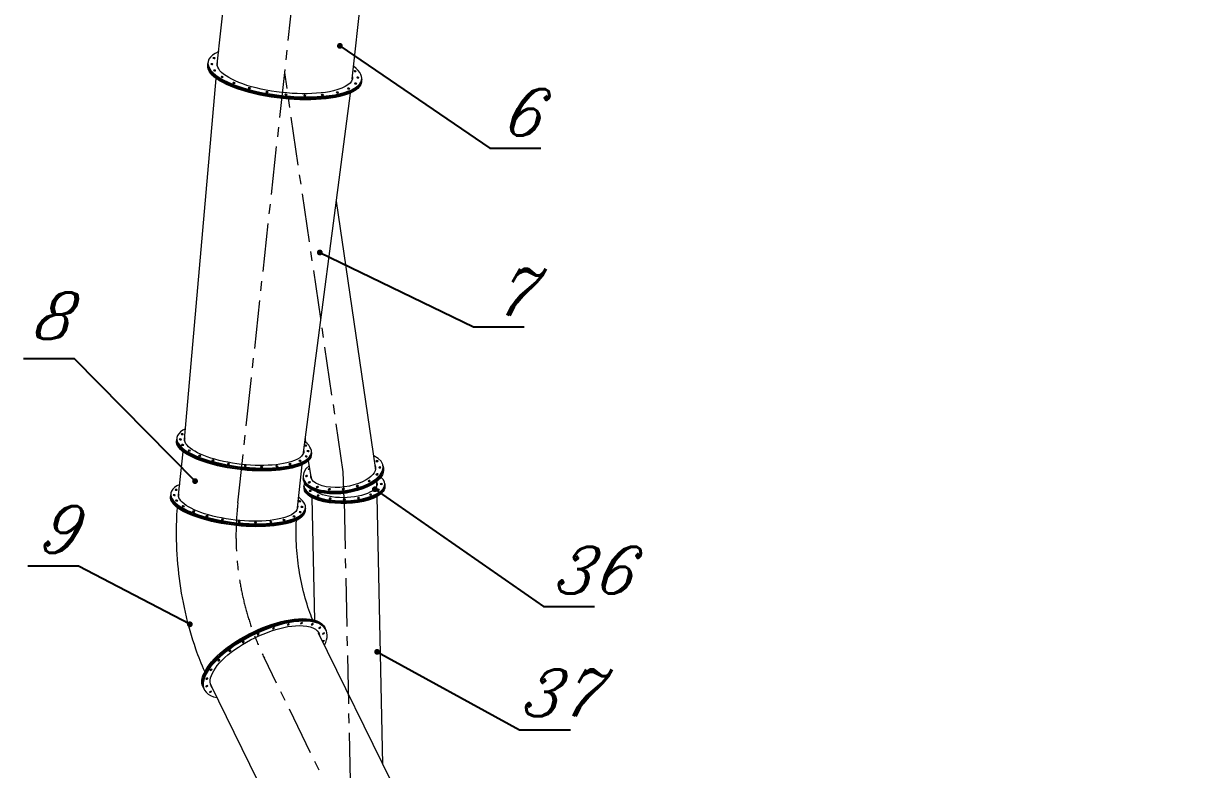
# Model space of a CAD drawing. Header units: inches. Extents: x -350577 to -266477, y -437959 to -377535.
# Drawn here: x -278969 to -271405, y -390070 to -385254 of the extents above; entities that cross this region are included whole.
import ezdxf

# ---------------------------------------------------------------- set-up
doc = ezdxf.new("R2010")
doc.units = ezdxf.units.IN
doc.header["$MEASUREMENT"] = 0
doc.linetypes.add('CENTER', pattern=[2, 1.25, -0.25, 0.25, -0.25])
doc.layers.add('CENTER       (itatec)', color=4, linetype='CENTER', lineweight=9)
doc.layers.add('ORGINAL (itatec)', color=3, linetype='Continuous', lineweight=9)
doc.styles.add('Geniso', font='geniso.shx', dxfattribs={"oblique": 15})
doc.dimstyles.new('scale 1b100', dxfattribs={"dimscale": 100, "dimtxt": 3, "dimasz": 2.5, "dimexe": 1, "dimexo": 1, "dimgap": 1, "dimtad": 1, "dimdec": 0, "dimzin": 0, "dimdsep": 46, "dimtxsty": 'Geniso', "dimcen": 0, "dimclrd": 1, "dimclre": 1, "dimclrt": 7, "dimadec": 0, "dimazin": 0, "dimtfac": 1, "dimtdec": 0, "dimtmove": 0, "dimatfit": 3, "dimfxl": 0.75, "dimtolj": 1, "dimtzin": 0, "dimarcsym": 0})

msp = doc.modelspace()

# ---------------------------------------------------------------- linework, layer by layer
at = {"layer": 'CENTER       (itatec)', "ltscale": 250}
for points in [[(-268687.7, -395986.8), (-268687.7, -395533.5, 0.326311), (-268898, -395245.5), (-274912.4, -392632.9, -0.127259), (-275358.4, -392284.7), (-276896.2, -390410.2), (-277414.4, -389351.4, -0.144403), (-277585.1, -388347.2), (-277201.4, -384816, -0.112522), (-276811.9, -383687.6, 0.028769), (-275878.1, -381973.7), (-274744.3, -380842.6, -0.061126), (-274181.5, -380403.9, -0.201471)], [(-274846.2, -396346.5), (-276450.4, -394397.9, -0.133004), (-276556.7, -394162.6), (-276805.5, -392644.9), (-276898.5, -388325.9), (-276906, -388147.3), (-277283.4, -385571.2)]]:
    msp.add_lwpolyline(points, format="xyb", dxfattribs=at)
at = {"layer": 'ORGINAL (itatec)', "extrusion": (1.66533e-16, 0.816497, 0.57735)}
for p, q in [((-277718.1, -385516.4), (-277647.2, -384863.9)), ((-276847.2, -385611), (-276776.3, -384958.5)), ((-277779.5, -385517.3), (-277780.3, -385524.8)), ((-277778.3, -385506), (-277779.1, -385513.5)), ((-277929, -387939.4), (-277726.4, -385609)), ((-276786.1, -385613.8), (-276787, -385621.3)), ((-276787.4, -385625.1), (-276788.2, -385632.6)), ((-277161.5, -388022.8), (-276859, -385703.2)), ((-276697.7, -388120.3), (-276950.1, -386402)), ((-277980.4, -387940.6), (-277981.3, -387948.1)), ((-277979.2, -387929.3), (-277980, -387936.8)), ((-277145.9, -387959.2), (-277149.8, -387932.7)), ((-277968, -388298), (-277937.7, -388019.1)), ((-277111.6, -388035), (-277112.4, -388042.5)), ((-277110.3, -388023.7), (-277111.1, -388031.2)), ((-277200.5, -388381.4), (-277170.2, -388102.5)), ((-277113.3, -388181.3), (-277128.9, -388074.9)), ((-276647.8, -388109.3), (-276646.8, -388116.4)), ((-277164.2, -388185.2), (-277163.2, -388192.2)), ((-276646.2, -388119.9), (-276645.2, -388126.9)), ((-277162.7, -388195.7), (-277161.7, -388202.7)), ((-277159, -388236.1), (-277158.8, -388243.4)), ((-277158.7, -388247.1), (-277158.6, -388254.4)), ((-276637.1, -388225.1), (-276636.9, -388232.5)), ((-276636.8, -388236.1), (-276636.7, -388243.5)), ((-278019.5, -388300), (-278020.3, -388307.6)), ((-278018.3, -388288.7), (-278019.1, -388296.3)), ((-277089.7, -389104.8), (-277106.3, -388315.3)), ((-276650.2, -390034.8), (-276686.4, -388306.5)), ((-277150.6, -388394.4), (-277151.4, -388402)), ((-277149.4, -388383.1), (-277150.2, -388390.7)), ((-277025.1, -389152.7), (-277021.9, -389159.3)), ((-277020.3, -389162.6), (-277017.1, -389169.1)), ((-276594.1, -390149.4), (-277064.5, -389188.3)), ((-277810.1, -389536.9), (-277806.9, -389543.5)), ((-277805.3, -389546.8), (-277802.1, -389553.4)), ((-277287.5, -390488.8), (-277757.9, -389527.7))]:
    msp.add_line(p, q, dxfattribs=at)
at = {"layer": 'ORGINAL (itatec)'}
for centre, major_axis, ratio, start_param, end_param in [((-277282.2, -385559.9), (-496.1, 53.9), 0.32131, -0.499639, 2.405885), ((-277283.4, -385571.2), (-496.1, 53.9), 0.32131, -0.011813, 2.405885), ((-277283, -385567.4), (-436.4, 47.4), 0.32131, -0.06751, -0.026857), ((-277284.3, -385578.7), (-436.4, 47.4), 0.32131, -0.07496, -0.067185), ((-277282.2, -385559.9), (496.1, -53.9), 0.32131, -0.735707, 0.499639), ((-277284.3, -385578.7), (436.4, -47.4), 0.32131, 0.067185, 0.07496), ((-277283, -385567.4), (436.4, -47.4), 0.32131, 0.026857, 0.06751), ((-277283.4, -385571.2), (496.1, -53.9), 0.32131, -0.735707, 0.011813), ((-277544.8, -387976.5), (-434.4, 47.2), 0.32131, -0.480648, 2.405885), ((-277546, -387987.8), (-434.4, 47.2), 0.32131, -0.013489, 2.405885), ((-277545.6, -387984), (-384.7, 41.8), 0.32131, -0.067869, -0.030467), ((-277546.8, -387995.3), (-384.7, 41.8), 0.32131, -0.082196, -0.076229), ((-277546.4, -387991.5), (-383.7, 41.7), 0.32131, -0.045436, -0.03933), ((-277545.2, -387980.3), (-383.7, 41.7), 0.32131, 0.006906, 0.069721), ((-277545.2, -387980.3), (-383.7, 41.7), 0.32131, 0.006906, 0.069721), ((-277544.8, -387976.5), (434.4, -47.2), 0.32131, -0.735707, 0.480648), ((-277546, -387987.8), (434.4, -47.2), 0.32131, -0.735707, 0.013489), ((-277545.2, -387980.3), (383.7, -41.7), 0.32131, -0.069721, -0.006906), ((-277545.2, -387980.3), (383.7, -41.7), 0.32131, -0.069721, -0.006906), ((-277546.4, -387991.5), (383.7, -41.7), 0.32131, 0.03933, 0.045436), ((-277546.8, -387995.3), (384.7, -41.8), 0.32131, 0.076229, 0.082196), ((-277545.6, -387984), (384.7, -41.8), 0.32131, 0.030467, 0.067869), ((-276906, -388147.3), (-258.2, -37.9), 0.465563, -0.635799, 2.291696), ((-276906, -388147.3), (258.2, 37.9), 0.465563, -0.849896, 0.635799), ((-276905, -388154.3), (-208.8, -30.7), 0.465563, -0.097397, -0.036045), ((-276905.5, -388150.8), (-207.8, -30.5), 0.465563, 0, 0.113968), ((-276903.4, -388164.8), (-208.8, -30.7), 0.465563, -0.105068, -0.090215), ((-276904, -388161.3), (-207.8, -30.5), 0.465563, -0.05434, -0.039471), ((-276904.5, -388157.8), (258.2, 37.9), 0.465563, -0.849896, 0.014567), ((-276898, -388230.6), (260.9, 5.5), 0.399629, -0.795738, 0.435101), ((-276905, -388154.3), (208.8, 30.7), 0.465563, 0.036045, 0.097397), ((-276905.5, -388150.8), (207.8, 30.5), 0.465563, -0.113968, 0), ((-276903.4, -388164.8), (208.8, 30.7), 0.465563, 0.090215, 0.105068), ((-276904, -388161.3), (207.8, 30.5), 0.465563, 0.039471, 0.05434), ((-277583.8, -388335.9), (-434.4, 47.2), 0.32131, -0.487951, 2.405885), ((-276898, -388230.6), (-260.9, -5.5), 0.399629, -0.153455, 2.345855), ((-276904.5, -388157.8), (-258.2, -37.9), 0.465563, -0.014567, 2.291696), ((-276897.8, -388241.6), (-260.9, -5.5), 0.399629, -0.017578, 2.345855), ((-276897.8, -388241.6), (260.9, 5.5), 0.399629, -0.795738, 0.017578), ((-276897.9, -388234.3), (210, 4.4), 0.399629, -0.087514, 0), ((-276897.6, -388248.9), (211, 4.4), 0.399629, 0.108927, 0.114401), ((-276897.7, -388245.3), (210, 4.4), 0.399629, 0.060108, 0.065585), ((-276897.9, -388237.9), (211, 4.4), 0.399629, 0.043498, 0.098014), ((-277585.1, -388347.2), (-434.4, 47.2), 0.32131, -0.013489, 2.405885), ((-277584.6, -388343.5), (-384.7, 41.8), 0.32131, -0.071904, -0.030467), ((-277585.9, -388354.8), (-384.7, 41.8), 0.32131, -0.082196, -0.076229), ((-277585.5, -388351), (-383.7, 41.7), 0.32131, -0.045828, -0.039859), ((-277584.2, -388339.7), (-383.7, 41.7), 0.32131, 0, 0.069721), ((-277583.8, -388335.9), (434.4, -47.2), 0.32131, -0.735707, 0.487951), ((-277585.1, -388347.2), (434.4, -47.2), 0.32131, -0.735707, 0.013489), ((-277584.2, -388339.7), (383.7, -41.7), 0.32131, -0.069721, 0), ((-277585.5, -388351), (383.7, -41.7), 0.32131, 0.039859, 0.045828), ((-277585.9, -388354.8), (384.7, -41.8), 0.32131, 0.076229, 0.082196), ((-277584.6, -388343.5), (384.7, -41.8), 0.32131, 0.030467, 0.071904), ((-277409.6, -389361.2), (-392.5, -192.1), 0.405761, -2.434053, 0.487951), ((-277414.4, -389351.4), (-392.5, -192.1), 0.405761, -2.434053, 0.010309), ((-277414.4, -389351.4), (392.5, 192.1), 0.405761, -0.010309, 0.70754), ((-277409.6, -389361.2), (392.5, 192.1), 0.405761, -0.487951, 0.70754), ((-277417.6, -389344.8), (347.6, 170.1), 0.405761, -0.074343, -0.058237), ((-277412.8, -389354.7), (347.6, 170.1), 0.405761, -0.071904, -0.023284), ((-277417.6, -389344.8), (-347.6, -170.1), 0.405761, 0.058237, 0.074343), ((-277412.8, -389354.7), (-347.6, -170.1), 0.405761, 0.023284, 0.071904)]:
    msp.add_ellipse(centre, major_axis=major_axis, ratio=ratio, start_param=start_param, end_param=end_param, dxfattribs=at)
at = {"layer": 'ORGINAL (itatec)', "extrusion": (-2.39832e-17, -2.20746e-16, -1)}
msp.add_ellipse((-277284.3, -385578.7), major_axis=(-496.1, 53.9), ratio=0.32131, start_param=-2.405885, end_param=0, dxfattribs=at)
at = {"layer": 'ORGINAL (itatec)', "extrusion": (-1.17852e-16, -3.78061e-16, -1)}
msp.add_ellipse((-277283, -385567.4), major_axis=(-496.1, 53.9), ratio=0.32131, start_param=-2.405885, end_param=0, dxfattribs=at)
at = {"layer": 'ORGINAL (itatec)', "extrusion": (-1.34356e-16, -2.08754e-16, -1)}
for centre in [(-277753.7, -385516.3), (-277739.4, -385478), (-276828.6, -385562.2), (-276810.8, -385603.5), (-277610.7, -385637.8), (-277511.9, -385671.3), (-276870.4, -385674.6), (-276825, -385641.8), (-277397.5, -385697.1), (-277153.5, -385719.7), (-277040.4, -385714.9)]:
    msp.add_ellipse(centre, major_axis=(6.96, -0.76), ratio=0.32131, start_param=-5.547478, end_param=0.735707, dxfattribs=at)
at = {"layer": 'ORGINAL (itatec)', "extrusion": (-9.47712e-17, -1.01379e-16, -1)}
msp.add_ellipse((-277282.2, -385559.9), major_axis=(-436.4, 47.4), ratio=0.32131, start_param=-2.405885, end_param=0.06751, dxfattribs=at)
at = {"layer": 'ORGINAL (itatec)', "extrusion": (-1.167e-17, -5.5711e-16, -1)}
msp.add_ellipse((-277283.4, -385571.2), major_axis=(-436.4, 47.4), ratio=0.32131, start_param=0.040292, end_param=0.06751, dxfattribs=at)
at = {"layer": 'ORGINAL (itatec)', "extrusion": (-7.13689e-17, -2.71435e-16, -1)}
msp.add_ellipse((-277283.8, -385574.9), major_axis=(-435.4, 47.3), ratio=0.32131, start_param=0.032314, end_param=0.040175, dxfattribs=at)
at = {"layer": 'ORGINAL (itatec)', "extrusion": (8.99995e-17, -4.56481e-16, -1)}
msp.add_ellipse((-277282.6, -385563.7), major_axis=(-435.4, 47.3), ratio=0.32131, start_param=-0.071526, end_param=0, dxfattribs=at)
at = {"layer": 'ORGINAL (itatec)', "extrusion": (-1.61047e-16, -2.61692e-16, -1)}
msp.add_ellipse((-277735.8, -385557.6), major_axis=(6.96, -0.76), ratio=0.32131, start_param=-5.547478, end_param=0.735707, dxfattribs=at)
at = {"layer": 'ORGINAL (itatec)', "extrusion": (-6.50514e-17, -6.62986e-16, -1)}
for centre in [(-277687, -385599), (-277275.2, -385713.7), (-276943.9, -385699.5)]:
    msp.add_ellipse(centre, major_axis=(6.96, -0.76), ratio=0.32131, start_param=-5.547478, end_param=0.735707, dxfattribs=at)
at = {"layer": 'ORGINAL (itatec)', "extrusion": (-1.04055e-16, -3.79559e-16, -1)}
msp.add_ellipse((-277282.2, -385559.9), major_axis=(436.4, -47.4), ratio=0.32131, start_param=-0.06751, end_param=0.735707, dxfattribs=at)
at = {"layer": 'ORGINAL (itatec)', "extrusion": (-8.27796e-17, 8.99372e-18, -1)}
msp.add_ellipse((-277282.6, -385563.7), major_axis=(435.4, -47.3), ratio=0.32131, start_param=0, end_param=0.071526, dxfattribs=at)
at = {"layer": 'ORGINAL (itatec)', "extrusion": (-3.3589e-17, -5.21885e-17, -1)}
msp.add_ellipse((-277283.8, -385574.9), major_axis=(435.4, -47.3), ratio=0.32131, start_param=-0.040175, end_param=-0.032314, dxfattribs=at)
at = {"layer": 'ORGINAL (itatec)', "extrusion": (8.60679e-17, 2.14e-16, -1)}
msp.add_ellipse((-277283.4, -385571.2), major_axis=(436.4, -47.4), ratio=0.32131, start_param=-0.06751, end_param=-0.040292, dxfattribs=at)
at = {"layer": 'ORGINAL (itatec)', "extrusion": (4.19083e-18, 1.67058e-16, -1)}
for centre in [(-277284.3, -385578.7), (-277283, -385567.4)]:
    msp.add_ellipse(centre, major_axis=(496.1, -53.9), ratio=0.32131, start_param=0, end_param=0.735707, dxfattribs=at)
at = {"layer": 'ORGINAL (itatec)', "extrusion": (-8.93563e-17, -4.36994e-16, -1)}
msp.add_ellipse((-277546.8, -387995.3), major_axis=(-434.4, 47.2), ratio=0.32131, start_param=-2.405885, end_param=0, dxfattribs=at)
at = {"layer": 'ORGINAL (itatec)', "extrusion": (-4.55806e-17, -1.62561e-16, -1)}
msp.add_ellipse((-277545.6, -387984), major_axis=(-434.4, 47.2), ratio=0.32131, start_param=-2.405885, end_param=0, dxfattribs=at)
at = {"layer": 'ORGINAL (itatec)', "extrusion": (-1.04377e-16, 6.7178e-17, -1)}
for centre in [(-277957.1, -387938.4), (-277944.6, -387904.9), (-277898.8, -388010.7), (-277148.1, -387978.5), (-277132.5, -388014.6), (-277832, -388044.6), (-277745.6, -388073.9), (-277538.7, -388111), (-277333.4, -388112), (-277184.7, -388076.8), (-277145, -388048.2), (-277432.2, -388116.3), (-277983.6, -388264.3), (-277996.1, -388297.8), (-277187.2, -388338), (-277937.8, -388370.1), (-277871, -388404.1), (-277184, -388407.6), (-277171.5, -388374.1), (-277784.7, -388433.3), (-277577.7, -388470.4), (-277471.2, -388475.7), (-277372.4, -388471.5), (-277223.7, -388436.2)]:
    msp.add_ellipse(centre, major_axis=(6.96, -0.76), ratio=0.32131, start_param=-5.547478, end_param=0.735707, dxfattribs=at)
at = {"layer": 'ORGINAL (itatec)', "extrusion": (-1.42738e-16, -5.4287e-16, -1)}
msp.add_ellipse((-277544.8, -387976.5), major_axis=(-384.7, 41.8), ratio=0.32131, start_param=-2.405885, end_param=0.062008, dxfattribs=at)
at = {"layer": 'ORGINAL (itatec)', "extrusion": (5.99581e-18, 5.51864e-17, -1)}
msp.add_ellipse((-277546, -387987.8), major_axis=(-384.7, 41.8), ratio=0.32131, start_param=0.045709, end_param=0.070634, dxfattribs=at)
at = {"layer": 'ORGINAL (itatec)', "extrusion": (-1.70849e-17, -2.21495e-16, -1)}
for centre in [(-277941.4, -387974.5), (-277645.6, -388096.5), (-277980.5, -388333.9), (-277684.6, -388456)]:
    msp.add_ellipse(centre, major_axis=(6.96, -0.76), ratio=0.32131, start_param=-5.547478, end_param=0.735707, dxfattribs=at)
at = {"layer": 'ORGINAL (itatec)', "extrusion": (-6.8983e-18, 7.49476e-19, -1)}
msp.add_ellipse((-277544.8, -387976.5), major_axis=(384.7, -41.8), ratio=0.32131, start_param=-0.062008, end_param=0.735707, dxfattribs=at)
at = {"layer": 'ORGINAL (itatec)', "extrusion": (-6.80805e-17, -4.84411e-17, -1)}
for centre in [(-277545.6, -387984), (-277584.6, -388343.5)]:
    msp.add_ellipse(centre, major_axis=(434.4, -47.2), ratio=0.32131, start_param=0, end_param=0.735707, dxfattribs=at)
at = {"layer": 'ORGINAL (itatec)', "extrusion": (-7.80079e-18, 5.66853e-17, -1)}
msp.add_ellipse((-277546, -387987.8), major_axis=(384.7, -41.8), ratio=0.32131, start_param=-0.070634, end_param=-0.045709, dxfattribs=at)
at = {"layer": 'ORGINAL (itatec)', "extrusion": (-3.12031e-17, 2.26741e-16, -1)}
for centre in [(-277248.9, -388098.6), (-277288, -388458)]:
    msp.add_ellipse(centre, major_axis=(6.96, -0.76), ratio=0.32131, start_param=-5.547478, end_param=0.735707, dxfattribs=at)
at = {"layer": 'ORGINAL (itatec)', "extrusion": (-1.01866e-17, -2.22245e-16, -1)}
for centre in [(-277546.8, -387995.3), (-277585.9, -388354.8)]:
    msp.add_ellipse(centre, major_axis=(434.4, -47.2), ratio=0.32131, start_param=0, end_param=0.735707, dxfattribs=at)
at = {"layer": 'ORGINAL (itatec)', "extrusion": (-4.92585e-17, 4.88715e-17, -1)}
msp.add_ellipse((-276906, -388147.3), major_axis=(208.8, 30.7), ratio=0.465563, start_param=-0.097397, end_param=0.849896, dxfattribs=at)
at = {"layer": 'ORGINAL (itatec)', "extrusion": (2.18832e-16, -2.48391e-16, -1)}
for centre in [(-276687.8, -388079.1), (-277142.5, -388174.8), (-276687.2, -388164.7), (-276669.5, -388119.8), (-277072.6, -388245.8), (-276905.1, -388259.1), (-276814.7, -388240.1)]:
    msp.add_ellipse(centre, major_axis=(6.93, 1.02), ratio=0.465563, start_param=-5.433289, end_param=0.849896, dxfattribs=at)
at = {"layer": 'ORGINAL (itatec)', "extrusion": (-1.0418e-16, 4.08044e-17, -1)}
msp.add_ellipse((-277124.9, -388129.9), major_axis=(-6.93, -1.02), ratio=0.465563, start_param=-2.179814, end_param=2.179814, dxfattribs=at)
at = {"layer": 'ORGINAL (itatec)', "extrusion": (5.49218e-17, 8.06711e-18, -1)}
msp.add_ellipse((-276906, -388147.3), major_axis=(-208.8, -30.7), ratio=0.465563, start_param=-2.291696, end_param=0.097397, dxfattribs=at)
at = {"layer": 'ORGINAL (itatec)', "extrusion": (-6.86523e-17, -1.00839e-17, -1)}
msp.add_ellipse((-276904.5, -388157.8), major_axis=(-208.8, -30.7), ratio=0.465563, start_param=0.054082, end_param=0.097397, dxfattribs=at)
at = {"layer": 'ORGINAL (itatec)', "extrusion": (1.25978e-16, -9.37095e-17, -1)}
msp.add_ellipse((-276905, -388154.3), major_axis=(258.2, 37.9), ratio=0.465563, start_param=0, end_param=0.849896, dxfattribs=at)
at = {"layer": 'ORGINAL (itatec)', "extrusion": (3.07205e-17, 1.72833e-16, -1)}
msp.add_ellipse((-276903.4, -388164.8), major_axis=(258.2, 37.9), ratio=0.465563, start_param=0, end_param=0.849896, dxfattribs=at)
at = {"layer": 'ORGINAL (itatec)', "extrusion": (1.8538e-17, -2.21704e-16, -1)}
msp.add_ellipse((-276904.5, -388157.8), major_axis=(208.8, 30.7), ratio=0.465563, start_param=-0.097397, end_param=-0.054082, dxfattribs=at)
at = {"layer": 'ORGINAL (itatec)', "extrusion": (1.17911e-16, -3.87876e-17, -1)}
for centre in [(-276905, -388154.3), (-276903.4, -388164.8)]:
    msp.add_ellipse(centre, major_axis=(-258.2, -37.9), ratio=0.465563, start_param=-2.291696, end_param=0, dxfattribs=at)
at = {"layer": 'ORGINAL (itatec)', "extrusion": (8.26576e-17, 1.12778e-16, -1)}
for centre in [(-276897.9, -388237.9), (-276897.6, -388248.9)]:
    msp.add_ellipse(centre, major_axis=(-260.9, -5.5), ratio=0.399629, start_param=-2.345855, end_param=0, dxfattribs=at)
at = {"layer": 'ORGINAL (itatec)', "extrusion": (1.42112e-16, -2.03553e-16, -1)}
for centre in [(-277124.2, -388215.5), (-276995.7, -388261.2)]:
    msp.add_ellipse(centre, major_axis=(6.93, 1.02), ratio=0.465563, start_param=-5.433289, end_param=0.849896, dxfattribs=at)
at = {"layer": 'ORGINAL (itatec)', "extrusion": (3.48788e-18, -1.66497e-16, -1)}
msp.add_ellipse((-276898, -388230.6), major_axis=(211, 4.4), ratio=0.399629, start_param=-0.101716, end_param=0.795738, dxfattribs=at)
at = {"layer": 'ORGINAL (itatec)', "extrusion": (-1.65621e-16, -3.04861e-16, -1)}
msp.add_ellipse((-276738.1, -388206.9), major_axis=(6.93, 1.02), ratio=0.465563, start_param=-5.433289, end_param=0.849896, dxfattribs=at)
at = {"layer": 'ORGINAL (itatec)', "extrusion": (-3.00364e-17, -2.22723e-16, -1)}
msp.add_ellipse((-276897.9, -388237.9), major_axis=(260.9, 5.5), ratio=0.399629, start_param=0, end_param=0.795738, dxfattribs=at)
at = {"layer": 'ORGINAL (itatec)', "extrusion": (2.54434e-17, -5.49903e-17, -1)}
msp.add_ellipse((-276897.6, -388248.9), major_axis=(260.9, 5.5), ratio=0.399629, start_param=0, end_param=0.795738, dxfattribs=at)
at = {"layer": 'ORGINAL (itatec)', "extrusion": (-1.44657e-17, 1.10744e-16, -1)}
msp.add_ellipse((-276897.8, -388241.6), major_axis=(211, 4.4), ratio=0.399629, start_param=-0.097419, end_param=-0.065273, dxfattribs=at)
at = {"layer": 'ORGINAL (itatec)', "extrusion": (-1.14447e-16, -1.68968e-16, -1)}
for centre, start_param, end_param in [((-276677.9, -388263.4), -5.487447584534147, 0.795737722645439), ((-276659.6, -388226.6), -5.487447584534147, 0.795737722645439), ((-277067, -388300.9), -5.487447584534194, 0.7957377226453923), ((-276898.5, -388325.9), -5.487447584534117, 0.79573772264547), ((-276807.2, -388317.2), -5.487447584534069, 0.7957377226455171)]:
    msp.add_ellipse(centre, major_axis=(7, 0.15), ratio=0.399629, start_param=start_param, end_param=end_param, dxfattribs=at)
at = {"layer": 'ORGINAL (itatec)', "extrusion": (3.62965e-17, -1.15619e-16, -1)}
for centre in [(-277585.9, -388354.8), (-277584.6, -388343.5)]:
    msp.add_ellipse(centre, major_axis=(-434.4, 47.2), ratio=0.32131, start_param=-2.405885, end_param=0, dxfattribs=at)
at = {"layer": 'ORGINAL (itatec)', "extrusion": (4.51244e-18, -2.79679e-16, -1)}
msp.add_ellipse((-277583.8, -388335.9), major_axis=(-384.7, 41.8), ratio=0.32131, start_param=-2.405885, end_param=0.071904, dxfattribs=at)
at = {"layer": 'ORGINAL (itatec)', "extrusion": (1.80498e-18, -1.11872e-16, -1)}
msp.add_ellipse((-277585.1, -388347.2), major_axis=(-384.7, 41.8), ratio=0.32131, start_param=0.045709, end_param=0.071904, dxfattribs=at)
at = {"layer": 'ORGINAL (itatec)', "extrusion": (-3.86889e-17, -3.89474e-16, -1)}
for centre in [(-277118.5, -388270.8), (-276989.7, -388320.2)]:
    msp.add_ellipse(centre, major_axis=(7, 0.15), ratio=0.399629, start_param=-5.487447584534116, end_param=0.7957377226454705, dxfattribs=at)
at = {"layer": 'ORGINAL (itatec)', "extrusion": (-1.67525e-17, -1.11398e-16, -1)}
msp.add_ellipse((-276898, -388230.6), major_axis=(-211, -4.4), ratio=0.399629, start_param=-2.345855, end_param=-0.47188, dxfattribs=at)
at = {"layer": 'ORGINAL (itatec)', "extrusion": (-4.16242e-17, -8.7197e-19, -1)}
msp.add_ellipse((-276729.7, -388295.2), major_axis=(7, 0.15), ratio=0.399629, start_param=-5.487447584534131, end_param=0.795737722645455, dxfattribs=at)
at = {"layer": 'ORGINAL (itatec)', "extrusion": (-4.91906e-17, 6.11822e-17, -1)}
msp.add_ellipse((-277583.8, -388335.9), major_axis=(384.7, -41.8), ratio=0.32131, start_param=-0.071904, end_param=0.735707, dxfattribs=at)
at = {"layer": 'ORGINAL (itatec)', "extrusion": (7.0788e-17, -1.19367e-16, -1)}
msp.add_ellipse((-277585.1, -388347.2), major_axis=(384.7, -41.8), ratio=0.32131, start_param=-0.071904, end_param=-0.045709, dxfattribs=at)
at = {"layer": 'ORGINAL (itatec)', "extrusion": (-2.22964e-17, 2.98104e-16, -1)}
for centre in [(-277417.6, -389344.8), (-277412.8, -389354.7)]:
    msp.add_ellipse(centre, major_axis=(-392.5, -192.1), ratio=0.405761, start_param=0, end_param=2.434053, dxfattribs=at)
at = {"layer": 'ORGINAL (itatec)', "extrusion": (-1.95225e-16, 3.98877e-16, -1)}
for centre in [(-277417.6, -389344.8), (-277412.8, -389354.7)]:
    msp.add_ellipse(centre, major_axis=(392.5, 192.1), ratio=0.405761, start_param=-0.70754, end_param=0, dxfattribs=at)
at = {"layer": 'ORGINAL (itatec)', "extrusion": (-7.00493e-17, 5.21945e-16, -1)}
msp.add_ellipse((-277409.6, -389361.2), major_axis=(-347.6, -170.1), ratio=0.405761, start_param=-0.071904, end_param=2.434053, dxfattribs=at)
at = {"layer": 'ORGINAL (itatec)', "extrusion": (-4.45929e-17, 5.96208e-16, -1)}
for centre in [(-277355.3, -389158.1), (-277259.9, -389133.6), (-277105.5, -389131.7), (-277057.1, -389154.5), (-277454.3, -389196.5), (-277032.7, -389191.3), (-277636.8, -389303.5), (-277707.7, -389364.9), (-277758.4, -389426), (-277786.5, -389531.2), (-277762.1, -389568)]:
    msp.add_ellipse(centre, major_axis=(-6.29, -3.08), ratio=0.405761, start_param=-3.849132, end_param=2.434053, dxfattribs=at)
at = {"layer": 'ORGINAL (itatec)', "extrusion": (-7.0576e-17, 4.59884e-16, -1)}
msp.add_ellipse((-277409.6, -389361.2), major_axis=(347.6, 170.1), ratio=0.405761, start_param=-0.70754, end_param=0.071904, dxfattribs=at)
at = {"layer": 'ORGINAL (itatec)', "extrusion": (-1.19909e-16, 4.97542e-16, -1)}
msp.add_ellipse((-277174.7, -389124.6), major_axis=(-6.29, -3.08), ratio=0.405761, start_param=-3.849132, end_param=2.434053, dxfattribs=at)
at = {"layer": 'ORGINAL (itatec)', "extrusion": (-9.65591e-17, 3.2356e-16, -1)}
for centre in [(-277550.4, -389246.1), (-277785.2, -389482.7)]:
    msp.add_ellipse(centre, major_axis=(-6.29, -3.08), ratio=0.405761, start_param=-3.849132, end_param=2.434053, dxfattribs=at)
at = {"layer": 'ORGINAL (itatec)', "extrusion": (-2.68961e-16, 4.86394e-16, -1)}
msp.add_ellipse((-277411.2, -389358), major_axis=(346.7, 169.7), ratio=0.405761, start_param=-0.099625, end_param=0, dxfattribs=at)
at = {"layer": 'ORGINAL (itatec)', "extrusion": (-1.45365e-16, 4.2328e-16, -1)}
msp.add_ellipse((-277416, -389348.1), major_axis=(346.7, 169.7), ratio=0.405761, start_param=0.018902, end_param=0.03502, dxfattribs=at)
at = {"layer": 'ORGINAL (itatec)', "extrusion": (-9.44524e-17, 5.71805e-16, -1)}
msp.add_ellipse((-277414.4, -389351.4), major_axis=(347.6, 170.1), ratio=0.405761, start_param=0.03493, end_param=0.071904, dxfattribs=at)
at = {"layer": 'ORGINAL (itatec)', "extrusion": (-7.11027e-17, 3.97823e-16, -1)}
msp.add_ellipse((-277033.9, -389239.8), major_axis=(6.29, 3.08), ratio=0.405761, start_param=-2.330132, end_param=-0.70754, dxfattribs=at)
at = {"layer": 'ORGINAL (itatec)', "extrusion": (-1.94172e-16, 5.22999e-16, -1)}
msp.add_ellipse((-277033.9, -389239.8), major_axis=(6.29, 3.08), ratio=0.405761, start_param=-0.70754, end_param=2.330132, dxfattribs=at)
at = {"layer": 'ORGINAL (itatec)', "extrusion": (-4.88062e-17, 9.97191e-17, -1)}
msp.add_ellipse((-277411.2, -389358), major_axis=(-346.7, -169.7), ratio=0.405761, start_param=0, end_param=0.099625, dxfattribs=at)
at = {"layer": 'ORGINAL (itatec)', "extrusion": (-1.20962e-16, 3.7342e-16, -1)}
msp.add_ellipse((-277416, -389348.1), major_axis=(-346.7, -169.7), ratio=0.405761, start_param=-0.03502, end_param=-0.018902, dxfattribs=at)
at = {"layer": 'ORGINAL (itatec)', "extrusion": (-7.2156e-17, 2.73701e-16, -1)}
msp.add_ellipse((-277414.4, -389351.4), major_axis=(-347.6, -170.1), ratio=0.405761, start_param=-0.071904, end_param=-0.03493, dxfattribs=at)
at = {"layer": 'ORGINAL (itatec)'}
for points, knots in [([(-276688, -388229.9), (-276688.1, -388223.2), (-276688.3, -388216.6), (-276688.7, -388209.5), (-276688.7, -388209), (-276688.7, -388208.6)], [6.1512608, 6.1512608, 6.1512608, 6.1512608, 6.17810488, 6.17810488, 6.17988712, 6.17988712, 6.17988712, 6.17988712]), ([(-277799.7, -389437.6), (-277820.2, -389390.3), (-277839.1, -389341.8), (-277883.2, -389214.7), (-277905.9, -389134.7), (-277942.7, -388971.9), (-277956.7, -388889.2), (-277975.9, -388722.8), (-277981, -388639.2), (-277981.9, -388496.8), (-277980, -388437.8), (-277975.6, -388379.4)], [2.154208, 2.154208, 2.154208, 2.154208, 2.2718516, 2.2718516, 2.4569663, 2.4569663, 2.6420811, 2.6420811, 2.8271958, 2.8271958, 2.959294, 2.959294, 2.959294, 2.959294]), ([(-277103.7, -389101.3), (-277111.8, -389081.2), (-277119.5, -389060.6), (-277144.1, -388989.7), (-277159.1, -388937.2), (-277183.5, -388829), (-277193, -388773.4), (-277205.8, -388661.8), (-277209.2, -388605.9), (-277209.8, -388520.7), (-277209, -388490.5), (-277207.3, -388461)], [2.1928734, 2.1928734, 2.1928734, 2.1928734, 2.2718516, 2.2718516, 2.4569663, 2.4569663, 2.6420811, 2.6420811, 2.8271958, 2.8271958, 2.9307896, 2.9307896, 2.9307896, 2.9307896])]:
    msp.add_open_spline(points, degree=3, knots=knots, dxfattribs=at)

# ---------------------------------------------------------------- texts
at = {"layer": 'ORGINAL (itatec)', "color": 7, "char_height": 300, "attachment_point": 5, "style": 'Geniso'}
for s, insert in [('{\\Fitalic|c0;6}', (-275740.7, -385827.7)), ('{\\Fitalic|c0;7}', (-275786.8, -386988.3)), ('{\\Fitalic|c0;8}', (-278783.7, -387140.2)), ('{\\Fitalic|c0;9}', (-278745.8, -388520.5)), ('{\\Fitalic|c0;36}', (-275284.8, -388783.1)), ('{\\Fitalic|c0;37}', (-275496.3, -389574.8))]:
    msp.add_mtext(s, dxfattribs=dict(at, insert=insert))

# ---------------------------------------------------------------- leaders
at = {"layer": 'ORGINAL (itatec)'}
for points in [[(-276927.1, -385398.8), (-275960.1, -386059.1), (-275631.4, -386059.1)], [(-277056.9, -386732.5), (-276065.6, -387211.2), (-275737, -387211.2)], [(-277861.8, -388208), (-278640.7, -387417.7), (-278969.3, -387417.7)], [(-276701.5, -388260.5), (-275613.4, -389017.6), (-275284.8, -389017.6)], [(-277895.4, -389132), (-278613.3, -388756.2), (-278941.9, -388756.2)], [(-276687, -389310), (-275768.4, -389812.9), (-275439.8, -389812.9)]]:
    msp.add_leader(points, dimstyle='scale 1b100', override={"dimasz": 1.5, "dimldrblk": 'DotSmall'}, dxfattribs=at)

doc.saveas('drawing.dxf')
